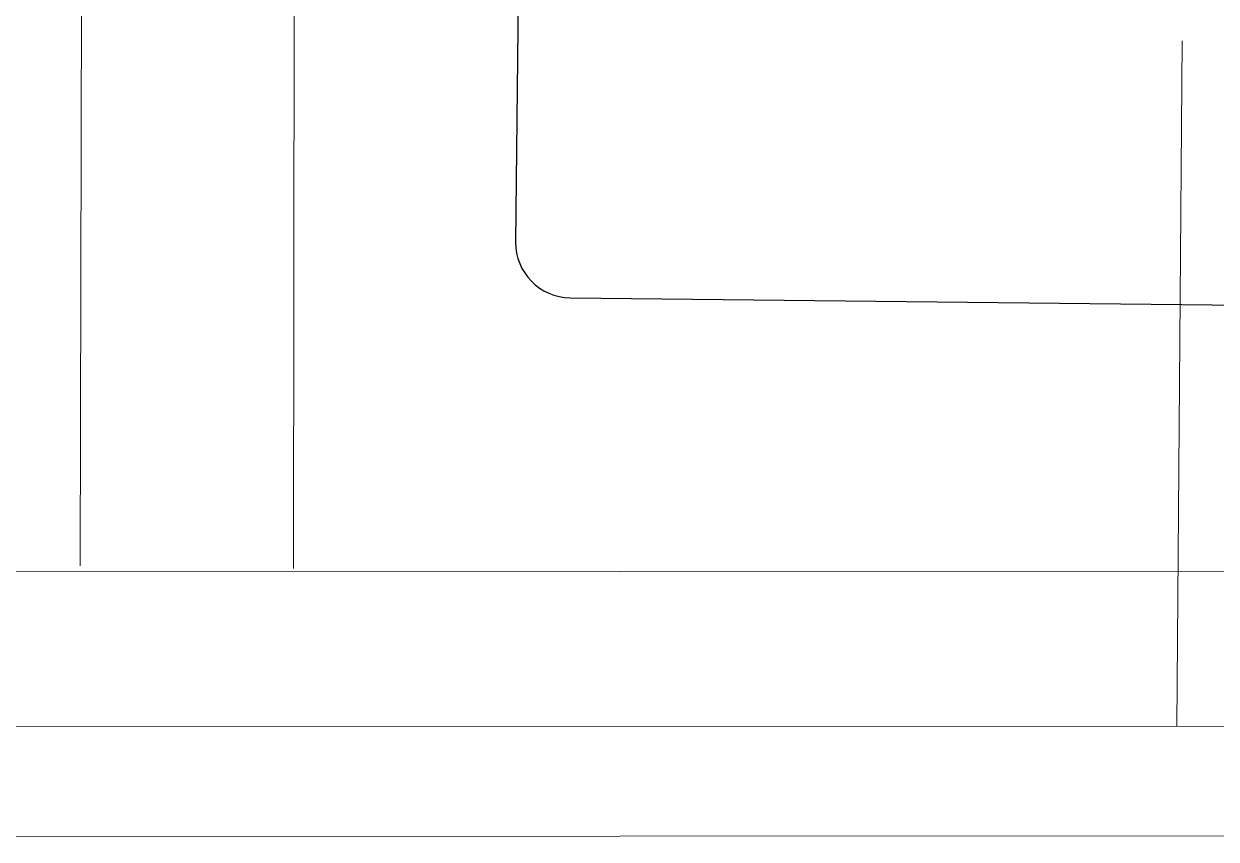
# Model space of a CAD drawing. Header units: inches. Extents: x 164.3 to 247.9, y 15.6 to 56.7.
# Drawn here: x 211.627 to 212.303, y 26.05 to 26.512 of the extents above; entities that cross this region are included whole.
import ezdxf

# ---------------------------------------------------------------- set-up
doc = ezdxf.new("R2010")
doc.units = ezdxf.units.IN
doc.header["$MEASUREMENT"] = 0
doc.layers.get('0').update_dxf_attribs({"lineweight": 0})
doc.layers.add('WALL 1 100', color=250, linetype='Continuous', lineweight=9)
doc.layers.add('провода', color=1, linetype='Continuous', lineweight=5)

msp = doc.modelspace()

# ---------------------------------------------------------------- linework, layer by layer
at = {"color": 7, "linetype": 'ByBlock', "lineweight": -2}
for p, q in [((211.90856, 26.60766), (211.9062, 26.38868)), ((211.93725, 26.35695), (212.39086, 26.35205))]:
    msp.add_line(p, q, dxfattribs=at)
msp.add_arc((211.93758, 26.38834), 0.03139, 179.38083, 269.38083, dxfattribs=at)
at = {"layer": 'WALL 1 100', "color": 0}
for p, q in [((211.66306, 27.72307), (211.65934, 26.20509)), ((211.78245, 27.72307), (211.78026, 26.20364)), ((208.26999, 26.20028), (227.16894, 26.20887)), ((208.11999, 26.05028), (227.17, 26.05853))]:
    msp.add_line(p, q, dxfattribs=at)
at = {"layer": 'провода', "color": 1}
for p, q in [((212.28106, 26.1142), (212.28415, 26.5027)), ((221.20215, 26.1163), (208.17838, 26.11324))]:
    msp.add_line(p, q, dxfattribs=at)

doc.saveas('drawing.dxf')
